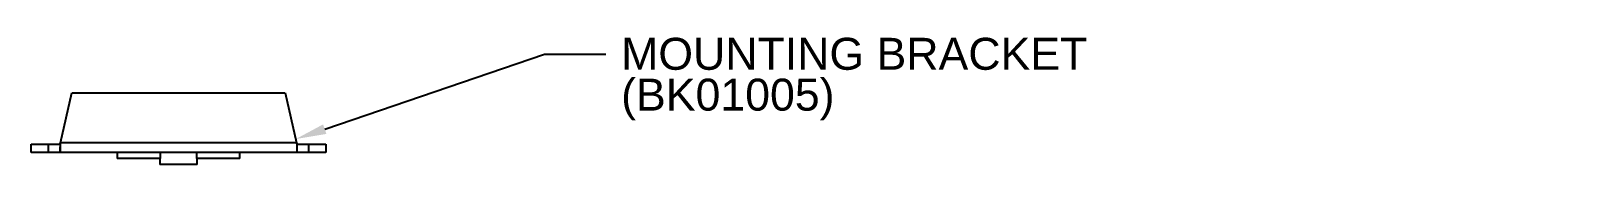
# Model space of a CAD drawing. Extents: x -0.87 to 8.27, y -0.12 to 0.63.
import ezdxf
from ezdxf import colors
from ezdxf.entities.mleader import LeaderData, LeaderLine
from ezdxf.math import Vec2, Vec3

# ---------------------------------------------------------------- set-up
doc = ezdxf.new("R2010")
doc.units = 0
doc.header["$LTSCALE"] = 0.5
doc.header["$MEASUREMENT"] = 0
doc.layers.add('CUST DWG', color=60, linetype='CONTINUOUS', lineweight=20)
doc.layers.add('FAB DWG', color=221, linetype='CONTINUOUS')
doc.layers.add('Mounting', color=4, linetype='CONTINUOUS')
doc.styles.get("Standard").update_dxf_attribs({"font": 'arial.ttf'})

msp = doc.modelspace()

# ---------------------------------------------------------------- linework, layer by layer
at = {"layer": 'Mounting', "linetype": 'Continuous', "lineweight": 25, "transparency": 16777216}
for p, q in [((-0.695, 0.008), (-0.6272, 0.3022)), ((-0.6272, 0.3022), (0.6272, 0.3022)), ((0.6272, 0.3022), (0.695, 0.008)), ((-0.8674, -0.0478), (-0.8674, 0)), ((-0.8674, 0), (-0.6969, 0)), ((-0.7674, 0), (-0.7674, -0.0478)), ((-0.6969, 0), (-0.6969, -0.0478)), ((0.695, 0.008), (-0.695, 0.008)), ((0.8674, -0.0478), (-0.8674, -0.0478)), ((-0.3603, -0.0478), (-0.3603, -0.0838)), ((-0.1056, -0.0838), (-0.3603, -0.0838)), ((-0.1103, -0.0838), (-0.1103, -0.1198)), ((-0.1056, -0.0838), (-0.1056, -0.0478)), ((0.1056, -0.0478), (0.1056, -0.0838)), ((0.3603, -0.0838), (0.1056, -0.0838)), ((0.1103, -0.1198), (0.1103, -0.0838)), ((0.3603, -0.0838), (0.3603, -0.0478)), ((0.6969, 0), (0.6969, -0.0478)), ((0.6969, 0), (0.8674, 0)), ((0.7674, -0.0478), (0.7674, 0)), ((0.8674, 0), (0.8674, -0.0478)), ((0.1103, -0.1198), (-0.1103, -0.1198))]:
    msp.add_line(p, q, dxfattribs=at)
for centre, radius, start, end in [((-1.5934, 0.0098), 0.8984, 356.32669, 359.88793), ((-0.7155, 0.0085), 0.0205, 335.46299, 358.57774), ((1.5934, 0.0098), 0.8984, 180.11207, 183.67331), ((0.7155, 0.0085), 0.0205, 181.42226, 204.53701)]:
    msp.add_arc(centre, radius, start, end, dxfattribs=at)

# ---------------------------------------------------------------- texts
at = {"layer": 'FAB DWG', "ltscale": 0.5, "transparency": 16777216, "insert": (2.6039, 0.3861), "char_height": 0.188, "width": 5.669906, "attachment_point": 1}
msp.add_mtext('(BK01005) ', dxfattribs=at)

# ---------------------------------------------------------------- leaders
at = {"layer": 'CUST DWG', "ltscale": 0.5, "transparency": 16777216}
ml = msp.add_multileader_mtext('Standard', dxfattribs=at)
ml.set_content('MOUNTING BRACKET', color=256)
ml.set_leader_properties()
ml.build(insert=Vec2(0, 0))
ml.multileader.update_dxf_attribs({"text_right_attachment_type": 6, "dogleg_length": 0.36, "arrow_head_size": 0.18})
ctx = ml.context
ctx.base_point, ctx.char_height, ctx.arrow_head_size, ctx.landing_gap_size, ctx.plane_origin = Vec3(2.5139, 0.5308), 0.188, 0.18, 0.09, Vec3(1.9708, -2.4457)
ctx.right_attachment = 6
notes = []
notes.append((ctx, [(1, (1, 1, 0), (2.1539, 0.5308), (1, 0), 0.36, [(0, [(0.6897, 0.0309)], 0, [])])]))
ctx.mtext.insert, ctx.mtext.width, ctx.mtext.flow_direction = Vec3(2.6039, 0.6264), 5.669906, 5
for ctx, leaders in notes:
    for number, flags, end, landing, length, lines in leaders:
        leader = LeaderData()
        leader.index, (leader.has_last_leader_line, leader.has_dogleg_vector, leader.attachment_direction) = number, flags
        leader.last_leader_point, leader.dogleg_vector, leader.dogleg_length = Vec3(end), Vec3(landing), length
        for number, points, colour, breaks in lines:
            line = LeaderLine()
            line.index, line.vertices, line.color, line.breaks = number, Vec3.list(points), colors.encode_raw_color(colour), breaks
            leader.lines.append(line)
        ctx.leaders.append(leader)

doc.saveas('drawing.dxf')
